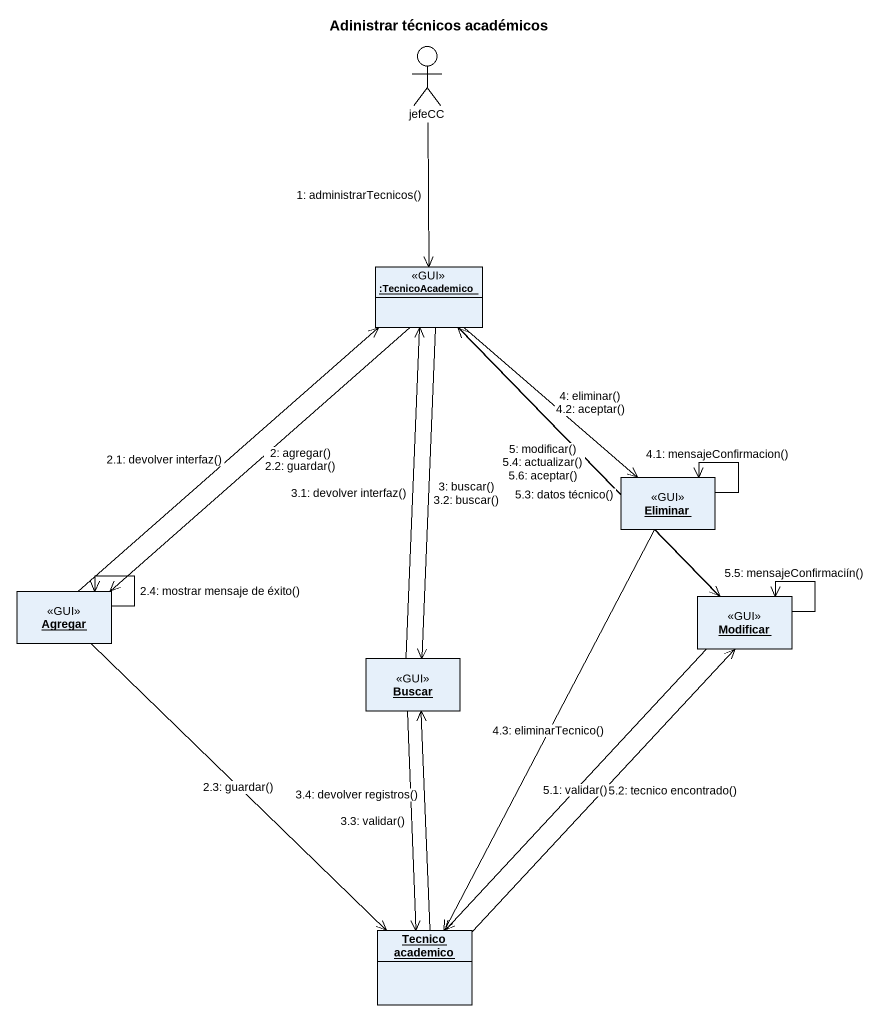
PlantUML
@startuml
title Adinistrar técnicos académicos
allowmixing
hide circle
hide empty members
actor jefeCC
object ":TecnicoAcademico" as TecnicoAcademico <<GUI>>
object Eliminar <<GUI>>
object Agregar <<GUI>>
object Modificar <<GUI>>
object Buscar <<GUI>>
object "Tecnico academico" as Tecnico_academico
jefeCC --> TecnicoAcademico : 1: administrarTecnicos()
TecnicoAcademico --> Agregar : 2: agregar()\n2.2: guardar()
Agregar -up-> TecnicoAcademico : 2.1: devolver interfaz()
Agregar --> Tecnico_academico : 2.3: guardar()
Agregar --> Agregar : 2.4: mostrar mensaje de éxito()
TecnicoAcademico --> Buscar : 3: buscar()\n3.2: buscar()
Buscar -up-> TecnicoAcademico : 3.1: devolver interfaz()
Buscar --> Tecnico_academico : 3.3: validar()
Tecnico_academico -up-> Buscar : 3.4: devolver registros()
TecnicoAcademico --> Eliminar : 4: eliminar()\n4.2: aceptar()
Eliminar --> Eliminar : 4.1: mensajeConfirmacion()
Eliminar --> Tecnico_academico : 4.3: eliminarTecnico()
TecnicoAcademico --> Modificar : 5: modificar()\n5.4: actualizar()\n5.6: aceptar()
Modificar --> Tecnico_academico : 5.1: validar()
Tecnico_academico -up-> Modificar : 5.2: tecnico encontrado()
Modificar -up-> TecnicoAcademico : 5.3: datos técnico()
Modificar --> Modificar : 5.5: mensajeConfirmaciín()
@enduml
